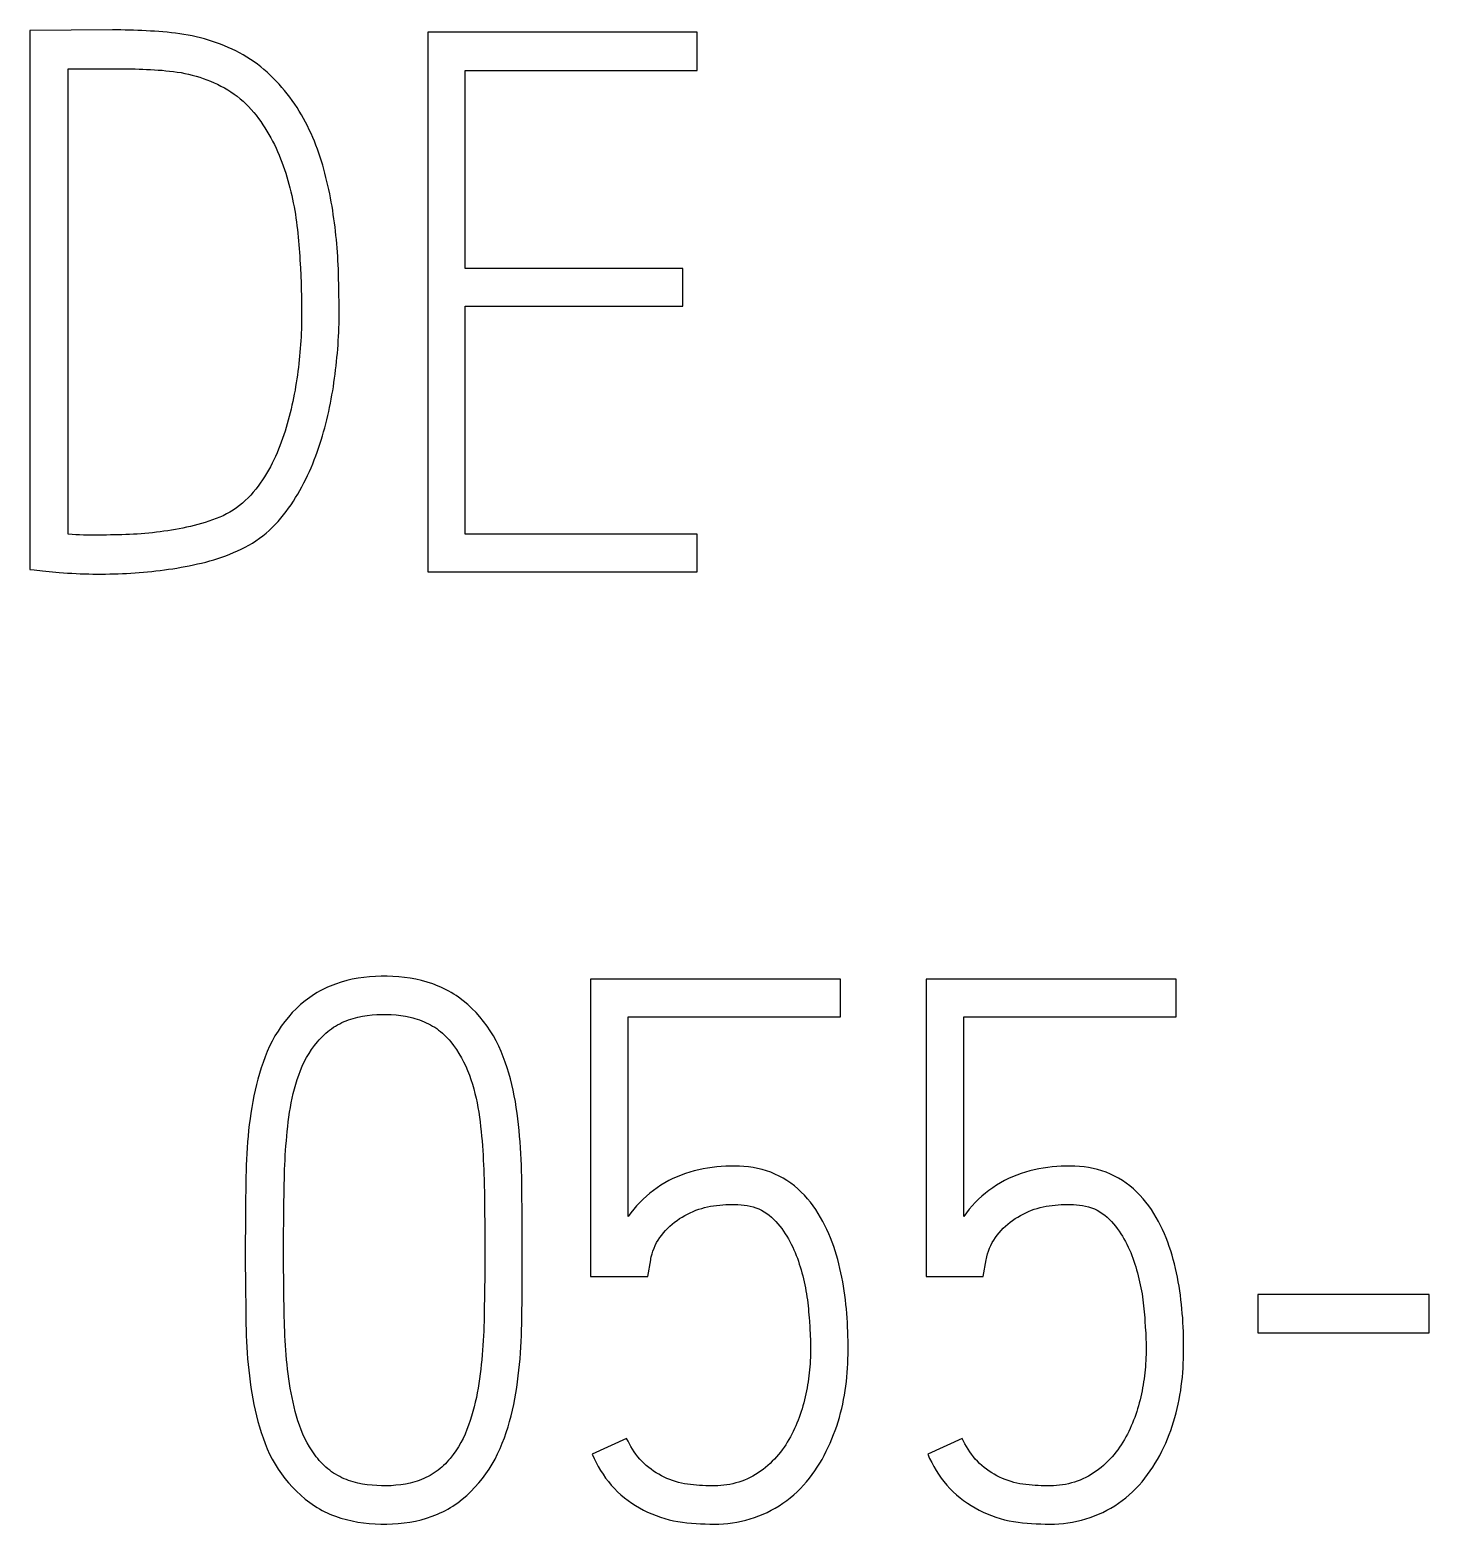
# Model space of a CAD drawing. Extents: x 0 to 594, y 0 to 420.
# Drawn here: x 434.81 to 439.98, y 292.21 to 297.73 of the extents above; entities that cross this region are included whole.
import ezdxf

# ---------------------------------------------------------------- set-up
doc = ezdxf.new("R2010")
doc.units = 0
doc.header["$LTSCALE"] = 32.67
doc.layers.add('15500_BACK_LABELING', color=7, linetype='CONTINUOUS')

msp = doc.modelspace()

# ---------------------------------------------------------------- linework, layer by layer
at = {"layer": '15500_BACK_LABELING', "color": 7, "linetype": 'CONTINUOUS'}
for p, q in [((435.1151, 297.7281), (434.81, 297.7253)), ((434.81, 297.7253), (434.81, 295.7336)), ((437.276, 297.7198), (436.2802, 297.7198)), ((436.2802, 297.7198), (436.2802, 295.7253)), ((437.276, 297.5783), (437.276, 297.7198)), ((434.9514, 297.5838), (435.1706, 297.5838)), ((434.9514, 295.864), (434.9514, 297.5838)), ((436.4189, 297.5783), (437.276, 297.5783)), ((436.4189, 296.846), (436.4189, 297.5783)), ((435.808, 296.8773), (435.8096, 296.849)), ((435.8096, 296.849), (435.8109, 296.8206)), ((435.8109, 296.8206), (435.8121, 296.7922)), ((437.2233, 296.846), (436.4189, 296.846)), ((437.2233, 296.7073), (437.2233, 296.846)), ((435.9516, 296.7821), (435.9508, 296.8132)), ((435.9522, 296.751), (435.9516, 296.7821)), ((436.4189, 296.7073), (437.2233, 296.7073)), ((436.4189, 295.864), (436.4189, 296.7073)), ((437.276, 295.864), (436.4189, 295.864)), ((437.276, 295.7253), (437.276, 295.864)), ((434.8565, 295.7291), (434.9185, 295.7234)), ((436.2802, 295.7253), (437.276, 295.7253)), ((437.8058, 294.2198), (436.8821, 294.2198)), ((436.8821, 294.2198), (436.8821, 293.1213)), ((437.8058, 294.0811), (437.8058, 294.2198)), ((439.0458, 294.2198), (438.122, 294.2198)), ((438.122, 294.2198), (438.122, 293.1213)), ((439.0458, 294.0811), (439.0458, 294.2198)), ((437.0208, 294.0811), (437.8058, 294.0811)), ((437.0208, 293.3432), (437.0208, 294.0811)), ((438.2607, 294.0811), (439.0458, 294.0811)), ((438.2607, 293.3432), (438.2607, 294.0811)), ((436.4887, 293.4628), (436.4894, 293.4273)), ((436.6283, 293.4253), (436.6277, 293.4683)), ((435.6072, 293.4039), (435.6065, 293.3395)), ((435.7486, 293.3919), (435.7492, 293.4273)), ((436.4894, 293.4273), (436.4899, 293.3919)), ((436.6291, 293.361), (436.6283, 293.4253)), ((435.7479, 293.3209), (435.7482, 293.3564)), ((435.7482, 293.3564), (435.7486, 293.3919)), ((436.4899, 293.3919), (436.4903, 293.3564)), ((436.4903, 293.3564), (436.4907, 293.3209)), ((436.6294, 293.3181), (436.6291, 293.361)), ((435.6062, 293.2966), (435.6061, 293.2537)), ((435.6065, 293.3395), (435.6062, 293.2966)), ((435.7476, 293.25), (435.7477, 293.2855)), ((435.7477, 293.2855), (435.7479, 293.3209)), ((436.4907, 293.3209), (436.4909, 293.2855)), ((436.4909, 293.2855), (436.491, 293.25)), ((436.6296, 293.2752), (436.6294, 293.3181)), ((435.6061, 293.2537), (435.6061, 293.159)), ((435.7476, 293.1841), (435.7476, 293.25)), ((436.491, 293.25), (436.491, 293.1841)), ((436.6297, 293.1804), (436.6296, 293.2752)), ((435.7477, 293.1488), (435.7476, 293.1841)), ((436.491, 293.1841), (436.4909, 293.1488)), ((436.6295, 293.1376), (436.6297, 293.1804)), ((437.0929, 293.1213), (437.104, 293.1823)), ((438.3329, 293.1213), (438.344, 293.1823)), ((435.6061, 293.159), (435.6063, 293.1162)), ((435.7479, 293.1134), (435.7477, 293.1488)), ((436.4909, 293.1488), (436.4906, 293.1134)), ((436.6293, 293.0949), (436.6295, 293.1376)), ((436.8821, 293.1213), (437.0929, 293.1213)), ((438.122, 293.1213), (438.3329, 293.1213)), ((435.6063, 293.1162), (435.6067, 293.0735)), ((435.6067, 293.0735), (435.6074, 293.0094)), ((435.7483, 293.0781), (435.7479, 293.1134)), ((435.7487, 293.0428), (435.7483, 293.0781)), ((436.4903, 293.0781), (436.4898, 293.0428)), ((436.4906, 293.1134), (436.4903, 293.0781)), ((436.6286, 293.0308), (436.6293, 293.0949)), ((435.6074, 293.0094), (435.6081, 292.9666)), ((435.7492, 293.0075), (435.7487, 293.0428)), ((436.4898, 293.0428), (436.4893, 293.0075)), ((439.9806, 293.0547), (439.3481, 293.0547)), ((439.3481, 293.0547), (439.3481, 292.9133)), ((439.9806, 292.9133), (439.9806, 293.0547)), ((435.75, 292.9722), (435.7492, 293.0075)), ((439.3481, 292.9133), (439.9806, 292.9133)), ((437.0152, 292.5221), (436.8876, 292.4639)), ((438.2552, 292.5221), (438.1276, 292.4639))]:
    msp.add_line(p, q, dxfattribs=at)
for points in [[(435.3636, 297.7137), (435.3482, 297.7158), (435.3327, 297.7176), (435.3172, 297.7192), (435.3017, 297.7206), (435.2862, 297.7218), (435.2707, 297.7229), (435.2551, 297.7238), (435.2396, 297.7247), (435.224, 297.7255), (435.2085, 297.7261), (435.1929, 297.7267), (435.1774, 297.7272), (435.1618, 297.7277), (435.1462, 297.728), (435.1307, 297.7281), (435.1151, 297.7281)], [(435.9508, 296.8132), (435.9503, 296.8288), (435.9498, 296.8444), (435.9491, 296.8599), (435.9483, 296.8755), (435.9474, 296.891), (435.9464, 296.9065), (435.9452, 296.9221), (435.9439, 296.9376), (435.9424, 296.9531), (435.9409, 296.9686), (435.9392, 296.984), (435.9375, 296.9995), (435.9355, 297.015), (435.9335, 297.0304), (435.9313, 297.0458), (435.9289, 297.0612), (435.9264, 297.0766), (435.9237, 297.0919), (435.9208, 297.1072), (435.9178, 297.1225), (435.9145, 297.1377), (435.9112, 297.1529), (435.9077, 297.1681), (435.904, 297.1832), (435.9002, 297.1983), (435.8962, 297.2133), (435.8919, 297.2283), (435.8875, 297.2432), (435.8828, 297.2581), (435.8779, 297.2729), (435.8727, 297.2875), (435.8672, 297.3021), (435.8614, 297.3166), (435.8553, 297.3309), (435.849, 297.3451), (435.8424, 297.3592), (435.8355, 297.3732), (435.8284, 297.3871), (435.821, 297.4008), (435.8133, 297.4143), (435.8053, 297.4277), (435.7971, 297.4409), (435.7885, 297.4539), (435.7796, 297.4667), (435.7704, 297.4792), (435.7609, 297.4916), (435.7511, 297.5037), (435.741, 297.5156), (435.7307, 297.5272), (435.7201, 297.5387), (435.7092, 297.5498), (435.6981, 297.5607), (435.6867, 297.5713), (435.675, 297.5816), (435.663, 297.5916), (435.6507, 297.6011), (435.6382, 297.6103), (435.6253, 297.6191), (435.6121, 297.6275), (435.5987, 297.6354), (435.5851, 297.643), (435.5713, 297.6501), (435.5572, 297.6569), (435.543, 297.6633), (435.5286, 297.6693), (435.5141, 297.6749), (435.4995, 297.6803), (435.4848, 297.6853), (435.4699, 297.69), (435.455, 297.6945), (435.44, 297.6985), (435.4248, 297.7022), (435.4096, 297.7056), (435.3944, 297.7086), (435.379, 297.7113), (435.3636, 297.7137)], [(435.1706, 297.5838), (435.1848, 297.5838), (435.199, 297.5836), (435.2132, 297.5833), (435.2273, 297.5828), (435.2415, 297.5823), (435.2557, 297.5816), (435.2699, 297.5807), (435.284, 297.5798), (435.2982, 297.5787), (435.3123, 297.5774), (435.3264, 297.576), (435.3405, 297.5743), (435.3546, 297.5724), (435.3686, 297.5701), (435.3825, 297.5675), (435.3964, 297.5645), (435.4102, 297.5611), (435.4239, 297.5573), (435.4374, 297.5531), (435.4509, 297.5486), (435.4642, 297.5437), (435.4774, 297.5385), (435.4905, 297.533), (435.5034, 297.527), (435.5161, 297.5207), (435.5286, 297.5139), (435.5409, 297.5067), (435.5529, 297.4991), (435.5647, 297.4911), (435.5761, 297.4827), (435.5872, 297.4738), (435.5979, 297.4645), (435.6082, 297.4547), (435.6183, 297.4446), (435.6279, 297.4342), (435.6372, 297.4234), (435.6461, 297.4124), (435.6547, 297.4011), (435.663, 297.3896), (435.671, 297.3778), (435.6787, 297.3659), (435.6861, 297.3538), (435.6933, 297.3415), (435.7003, 297.3292), (435.7069, 297.3166), (435.7134, 297.304), (435.7195, 297.2912), (435.7254, 297.2782), (435.731, 297.2652), (435.7363, 297.252), (435.7414, 297.2388), (435.7462, 297.2254), (435.7509, 297.212), (435.7553, 297.1985), (435.7594, 297.185), (435.7634, 297.1713), (435.7672, 297.1576), (435.7708, 297.1439), (435.7742, 297.1301), (435.7774, 297.1163), (435.7805, 297.1025), (435.7834, 297.0886), (435.7861, 297.0746), (435.7887, 297.0607), (435.791, 297.0467), (435.7932, 297.0326), (435.7952, 297.0186), (435.797, 297.0045), (435.7987, 296.9904), (435.8003, 296.9763), (435.8017, 296.9622), (435.803, 296.9481), (435.8042, 296.9339), (435.8052, 296.9198), (435.8063, 296.9056), (435.8072, 296.8915), (435.808, 296.8773)], [(435.8121, 296.7922), (435.813, 296.7639), (435.8134, 296.7497), (435.8137, 296.7355), (435.8139, 296.7213), (435.8141, 296.7071), (435.8141, 296.6929), (435.8141, 296.6788), (435.814, 296.6646), (435.8138, 296.6504), (435.8135, 296.6362), (435.8131, 296.622), (435.8126, 296.6078), (435.8119, 296.5936), (435.8111, 296.5795), (435.8102, 296.5653), (435.8091, 296.5512), (435.808, 296.537), (435.8067, 296.5229), (435.8053, 296.5088), (435.8038, 296.4946), (435.8021, 296.4805), (435.8004, 296.4665), (435.7985, 296.4524), (435.7965, 296.4383), (435.7944, 296.4243), (435.7921, 296.4103), (435.7897, 296.3963), (435.7871, 296.3824), (435.7844, 296.3684), (435.7816, 296.3545), (435.7785, 296.3407), (435.7753, 296.3268), (435.772, 296.313), (435.7685, 296.2993), (435.7648, 296.2856), (435.761, 296.2719), (435.757, 296.2583), (435.7528, 296.2447), (435.7484, 296.2312), (435.7438, 296.2178), (435.739, 296.2044), (435.734, 296.1912), (435.7288, 296.178), (435.7233, 296.1649), (435.7175, 296.1519), (435.7115, 296.1391), (435.7052, 296.1264), (435.6986, 296.1138), (435.6917, 296.1013), (435.6846, 296.0891), (435.6772, 296.0769), (435.6695, 296.065), (435.6615, 296.0533), (435.6531, 296.0418), (435.6445, 296.0306), (435.6354, 296.0196), (435.626, 296.009), (435.6162, 295.9987), (435.6061, 295.9888), (435.5955, 295.9793), (435.5845, 295.9703), (435.5732, 295.9617), (435.5615, 295.9536), (435.5494, 295.946), (435.5371, 295.9391), (435.5244, 295.9328), (435.5114, 295.9271), (435.4981, 295.9219), (435.4848, 295.917), (435.4714, 295.9123), (435.4579, 295.9079), (435.4443, 295.9038), (435.4307, 295.9), (435.4169, 295.8965), (435.4031, 295.8932), (435.3893, 295.89), (435.3754, 295.8871), (435.3615, 295.8843), (435.3475, 295.8817), (435.3336, 295.8793), (435.3195, 295.877), (435.3055, 295.875), (435.2914, 295.873), (435.2774, 295.8713), (435.2633, 295.8697), (435.2491, 295.8682), (435.235, 295.8669), (435.2209, 295.8658), (435.2067, 295.8649), (435.1925, 295.8641), (435.1784, 295.8634), (435.1642, 295.8628), (435.15, 295.8623), (435.1358, 295.8619), (435.1216, 295.8616), (435.1074, 295.8614), (435.0933, 295.8613), (435.0791, 295.8612)], [(434.9185, 295.7234), (434.934, 295.722), (434.9495, 295.7209), (434.965, 295.7198), (434.9806, 295.719), (434.9961, 295.7184), (435.0117, 295.7178), (435.0273, 295.7175), (435.0428, 295.7172), (435.0584, 295.717), (435.074, 295.717), (435.0895, 295.7171), (435.1051, 295.7173), (435.1207, 295.7177), (435.1362, 295.7182), (435.1518, 295.7188), (435.1673, 295.7196), (435.1829, 295.7205), (435.1984, 295.7214), (435.2139, 295.7226), (435.2295, 295.7238), (435.245, 295.7252), (435.2605, 295.7268), (435.2759, 295.7285), (435.2914, 295.7303), (435.3068, 295.7323), (435.3222, 295.7345), (435.3376, 295.7368), (435.353, 295.7393), (435.3684, 295.7419), (435.3837, 295.7448), (435.3989, 295.7478), (435.4142, 295.7509), (435.4294, 295.7543), (435.4446, 295.7578), (435.4597, 295.7615), (435.4747, 295.7655), (435.4897, 295.7698), (435.5046, 295.7744), (435.5193, 295.7793), (435.534, 295.7846), (435.5485, 295.7902), (435.5629, 295.7962), (435.5771, 295.8026), (435.5912, 295.8093), (435.605, 295.8164), (435.6187, 295.8239), (435.6321, 295.8318), (435.6452, 295.8402), (435.658, 295.8491), (435.6705, 295.8585), (435.6826, 295.8683), (435.6943, 295.8786), (435.7056, 295.8893), (435.7166, 295.9004), (435.7272, 295.9118), (435.7374, 295.9236), (435.7472, 295.9356), (435.7568, 295.948), (435.766, 295.9605), (435.7749, 295.9733), (435.7835, 295.9863), (435.7918, 295.9995), (435.7998, 296.0128), (435.8076, 296.0263), (435.8152, 296.0399), (435.8225, 296.0537), (435.8295, 296.0676), (435.8363, 296.0816), (435.8428, 296.0957), (435.849, 296.11), (435.855, 296.1244), (435.8608, 296.1389), (435.8663, 296.1534), (435.8716, 296.1681), (435.8767, 296.1828), (435.8816, 296.1976), (435.8863, 296.2124), (435.8908, 296.2273), (435.8951, 296.2423), (435.8993, 296.2573), (435.9033, 296.2723), (435.9071, 296.2874), (435.9107, 296.3026), (435.9142, 296.3177), (435.9175, 296.333), (435.9206, 296.3482), (435.9235, 296.3635), (435.9263, 296.3788), (435.9289, 296.3942), (435.9314, 296.4095), (435.9337, 296.4249), (435.9359, 296.4404), (435.9379, 296.4558), (435.9398, 296.4713), (435.9416, 296.4867), (435.9432, 296.5022), (435.9448, 296.5177), (435.9462, 296.5332), (435.9474, 296.5487), (435.9486, 296.5642), (435.9496, 296.5798), (435.9505, 296.5953), (435.9512, 296.6109), (435.9518, 296.6264), (435.9523, 296.642), (435.9526, 296.6576), (435.9528, 296.6731), (435.9528, 296.6887), (435.9528, 296.7043), (435.9527, 296.7198), (435.9522, 296.751)], [(435.0791, 295.8612), (435.0081, 295.8613), (434.9939, 295.8614), (434.9797, 295.8619), (434.9656, 295.8627), (434.9514, 295.864)], [(434.81, 295.7336), (434.8255, 295.7321), (434.8565, 295.7291)], [(436.6277, 293.4683), (436.6273, 293.4897), (436.6267, 293.5112), (436.6261, 293.5326), (436.6253, 293.554), (436.6243, 293.5755), (436.623, 293.5969), (436.6216, 293.6183), (436.6198, 293.6397), (436.6179, 293.6611), (436.6157, 293.6824), (436.6132, 293.7037), (436.6104, 293.725), (436.6074, 293.7462), (436.6039, 293.7674), (436.6001, 293.7885), (436.5958, 293.8095), (436.591, 293.8305), (436.5857, 293.8513), (436.5799, 293.8719), (436.5736, 293.8924), (436.5668, 293.9128), (436.5594, 293.9329), (436.5513, 293.9528), (436.5425, 293.9724), (436.533, 293.9916), (436.5226, 294.0104), (436.5114, 294.0287), (436.4993, 294.0465), (436.4865, 294.0637), (436.473, 294.0804), (436.4587, 294.0964), (436.4436, 294.1117), (436.4278, 294.1263), (436.4112, 294.1401), (436.394, 294.1529), (436.3851, 294.159), (436.376, 294.1649), (436.3669, 294.1705), (436.3575, 294.1758), (436.348, 294.1808), (436.3384, 294.1856), (436.3286, 294.1902), (436.3188, 294.1944), (436.2987, 294.2022), (436.2782, 294.209), (436.2575, 294.2147), (436.2365, 294.2196), (436.2154, 294.2235), (436.1941, 294.2265), (436.1728, 294.2287), (436.1513, 294.2301), (436.1298, 294.2308), (436.1083, 294.2308), (436.0868, 294.2301), (436.0653, 294.2286), (436.0439, 294.2264), (436.0227, 294.2234), (436.0015, 294.2195), (435.9806, 294.2146), (435.9598, 294.2088), (435.9394, 294.202), (435.9194, 294.1943), (435.9095, 294.19), (435.8997, 294.1854), (435.8901, 294.1806), (435.8806, 294.1756), (435.8713, 294.1702), (435.8621, 294.1646), (435.8531, 294.1588), (435.8442, 294.1527), (435.8269, 294.1398), (435.8104, 294.126), (435.7946, 294.1114), (435.7796, 294.0961), (435.7653, 294.08), (435.7518, 294.0634), (435.739, 294.0461), (435.7269, 294.0283), (435.7157, 294.01), (435.7053, 293.9912), (435.6958, 293.972), (435.687, 293.9524), (435.679, 293.9325), (435.6715, 293.9124), (435.6647, 293.892), (435.6583, 293.8716), (435.6524, 293.8509), (435.647, 293.8302), (435.642, 293.8093), (435.6375, 293.7883), (435.6335, 293.7672), (435.6298, 293.7461), (435.6265, 293.7249), (435.6235, 293.7036), (435.6208, 293.6823), (435.6184, 293.661), (435.6163, 293.6397), (435.6145, 293.6183), (435.6129, 293.5969), (435.6116, 293.5755), (435.6105, 293.554), (435.6097, 293.5326), (435.609, 293.5112), (435.6085, 293.4897), (435.6081, 293.4683), (435.6077, 293.4468), (435.6072, 293.4039)], [(435.7492, 293.4273), (435.7499, 293.4628), (435.7503, 293.4805), (435.7508, 293.4982), (435.7514, 293.516), (435.7521, 293.5337), (435.7529, 293.5514), (435.7539, 293.5691), (435.755, 293.5868), (435.7563, 293.6045), (435.7577, 293.6222), (435.7592, 293.6398), (435.7609, 293.6575), (435.7628, 293.6751), (435.7649, 293.6927), (435.7672, 293.7103), (435.7698, 293.7279), (435.7726, 293.7454), (435.7758, 293.7628), (435.7794, 293.7802), (435.7834, 293.7975), (435.7878, 293.8147), (435.7925, 293.8318), (435.7977, 293.8487), (435.8034, 293.8655), (435.8097, 293.8821), (435.8165, 293.8985), (435.8241, 293.9146), (435.8324, 293.9302), (435.8414, 293.9455), (435.8512, 293.9603), (435.8616, 293.9747), (435.8728, 293.9885), (435.8786, 293.9951), (435.8846, 294.0017), (435.8909, 294.008), (435.8973, 294.0142), (435.9039, 294.0202), (435.9106, 294.026), (435.9176, 294.0315), (435.9247, 294.0368), (435.932, 294.0419), (435.9395, 294.0467), (435.9472, 294.0512), (435.955, 294.0554), (435.963, 294.0594), (435.9711, 294.063), (435.9793, 294.0663), (435.9876, 294.0694), (435.9961, 294.0722), (436.0046, 294.0748), (436.0132, 294.0771), (436.0219, 294.0792), (436.0393, 294.0828), (436.0569, 294.0855), (436.0745, 294.0875), (436.0922, 294.0887), (436.11, 294.0893), (436.1277, 294.0893), (436.1455, 294.0887), (436.1632, 294.0875), (436.1809, 294.0855), (436.1984, 294.0827), (436.2158, 294.0791), (436.2245, 294.077), (436.233, 294.0746), (436.2415, 294.072), (436.25, 294.0692), (436.2583, 294.0661), (436.2665, 294.0627), (436.2747, 294.0591), (436.2827, 294.0552), (436.2905, 294.0511), (436.2983, 294.0466), (436.3058, 294.0419), (436.3132, 294.037), (436.3205, 294.0318), (436.3275, 294.0263), (436.3343, 294.0206), (436.3409, 294.0146), (436.3473, 294.0084), (436.3534, 294.002), (436.3593, 293.9954), (436.365, 293.9886), (436.3758, 293.9745), (436.386, 293.96), (436.3956, 293.945), (436.4046, 293.9297), (436.4129, 293.9141), (436.4205, 293.8981), (436.4276, 293.8818), (436.434, 293.8652), (436.4399, 293.8485), (436.4453, 293.8316), (436.4503, 293.8146), (436.4548, 293.7974), (436.4589, 293.7801), (436.4625, 293.7628), (436.4658, 293.7454), (436.4687, 293.7279), (436.4713, 293.7103), (436.4736, 293.6927), (436.4757, 293.6751), (436.4776, 293.6575), (436.4793, 293.6398), (436.4808, 293.6222), (436.4822, 293.6045), (436.4835, 293.5868), (436.4846, 293.5691), (436.4856, 293.5514), (436.4864, 293.5337), (436.4871, 293.516), (436.4877, 293.4982), (436.4882, 293.4805), (436.4887, 293.4628)], [(436.8876, 292.4639), (436.8949, 292.4487), (436.9025, 292.4337), (436.9105, 292.4189), (436.9191, 292.4044), (436.9281, 292.3901), (436.9376, 292.3763), (436.9478, 292.3628), (436.9585, 292.3499), (436.9699, 292.3374), (436.9818, 292.3255), (436.9943, 292.3142), (437.0072, 292.3035), (437.0206, 292.2933), (437.0344, 292.2835), (437.0484, 292.2743), (437.0628, 292.2656), (437.0776, 292.2574), (437.0927, 292.25), (437.1081, 292.2433), (437.1238, 292.2372), (437.1397, 292.2317), (437.1558, 292.2267), (437.172, 292.2223), (437.1884, 292.2184), (437.2049, 292.2152), (437.2215, 292.2126), (437.2382, 292.2107), (437.255, 292.2093), (437.2718, 292.2083), (437.2886, 292.2074), (437.3054, 292.2066), (437.3222, 292.2061), (437.3391, 292.2059), (437.3559, 292.2063), (437.3727, 292.2072), (437.3895, 292.2086), (437.4062, 292.2107), (437.4228, 292.2133), (437.4393, 292.2166), (437.4557, 292.2205), (437.4719, 292.225), (437.488, 292.2302), (437.5038, 292.236), (437.5194, 292.2423), (437.5347, 292.2493), (437.5497, 292.2569), (437.5645, 292.265), (437.5789, 292.2737), (437.5929, 292.283), (437.6066, 292.2929), (437.6199, 292.3032), (437.6327, 292.3141), (437.6452, 292.3255), (437.6571, 292.3373), (437.6687, 292.3496), (437.6797, 292.3623), (437.6904, 292.3753), (437.7006, 292.3887), (437.7104, 292.4024), (437.7197, 292.4164), (437.7286, 292.4307), (437.7371, 292.4452), (437.7452, 292.46), (437.7529, 292.475), (437.7602, 292.4901), (437.7672, 292.5055), (437.7737, 292.521), (437.78, 292.5366), (437.7858, 292.5524), (437.7913, 292.5683), (437.7965, 292.5843), (437.8012, 292.6005), (437.8057, 292.6167), (437.8098, 292.633), (437.8135, 292.6494), (437.8169, 292.6659), (437.8199, 292.6825), (437.8226, 292.6991), (437.825, 292.7158), (437.8271, 292.7325), (437.8288, 292.7492), (437.8302, 292.766), (437.8314, 292.7828), (437.8323, 292.7996), (437.8329, 292.8164), (437.8333, 292.8332), (437.8335, 292.85), (437.8336, 292.8669), (437.8334, 292.8837), (437.8331, 292.9005), (437.8326, 292.9174), (437.8319, 292.9342), (437.831, 292.951), (437.8299, 292.9678), (437.8287, 292.9846), (437.8272, 293.0014), (437.8255, 293.0181), (437.8236, 293.0348), (437.8215, 293.0516), (437.8191, 293.0682), (437.8165, 293.0849), (437.8137, 293.1015), (437.8106, 293.1181), (437.8073, 293.1346), (437.8036, 293.151), (437.7996, 293.1674), (437.7954, 293.1837), (437.7908, 293.1999), (437.7858, 293.216), (437.7805, 293.232), (437.7748, 293.2479), (437.7688, 293.2636), (437.7623, 293.2792), (437.7554, 293.2946), (437.7481, 293.3098), (437.7403, 293.3247), (437.7321, 293.3394), (437.7234, 293.3539), (437.7142, 293.3681), (437.7045, 293.3819), (437.6943, 293.3954), (437.6835, 293.4085), (437.6723, 293.421), (437.6604, 293.4331), (437.6481, 293.4446), (437.6352, 293.4555), (437.6217, 293.4657), (437.6077, 293.4753), (437.5933, 293.4841), (437.5784, 293.4922), (437.5632, 293.4995), (437.5475, 293.506), (437.5316, 293.5116), (437.5154, 293.5163), (437.499, 293.5202), (437.4824, 293.5234), (437.4657, 293.5258), (437.4488, 293.5275), (437.432, 293.5286), (437.4151, 293.5291), (437.3982, 293.529), (437.3814, 293.5284), (437.3646, 293.5274), (437.3479, 293.526), (437.3311, 293.5241), (437.3145, 293.5218), (437.2979, 293.5189), (437.2814, 293.5154), (437.2651, 293.5114), (437.2489, 293.5069), (437.2328, 293.5018), (437.217, 293.4961), (437.2014, 293.4899), (437.186, 293.483), (437.171, 293.4754), (437.1563, 293.4672), (437.1419, 293.4585), (437.1279, 293.4492), (437.1142, 293.4394), (437.1009, 293.4291), (437.0881, 293.4182), (437.0757, 293.4068), (437.0637, 293.395), (437.0522, 293.3827), (437.0412, 293.37), (437.0307, 293.3568), (437.0208, 293.3432)], [(438.1276, 292.4639), (438.1348, 292.4487), (438.1424, 292.4337), (438.1505, 292.4189), (438.159, 292.4044), (438.168, 292.3901), (438.1776, 292.3763), (438.1877, 292.3628), (438.1985, 292.3499), (438.2098, 292.3374), (438.2218, 292.3255), (438.2342, 292.3142), (438.2472, 292.3035), (438.2605, 292.2933), (438.2743, 292.2835), (438.2884, 292.2743), (438.3028, 292.2656), (438.3175, 292.2574), (438.3326, 292.25), (438.348, 292.2433), (438.3637, 292.2372), (438.3796, 292.2317), (438.3957, 292.2267), (438.4119, 292.2223), (438.4283, 292.2184), (438.4448, 292.2152), (438.4615, 292.2126), (438.4782, 292.2107), (438.495, 292.2093), (438.5117, 292.2083), (438.5285, 292.2074), (438.5454, 292.2066), (438.5622, 292.2061), (438.579, 292.2059), (438.5958, 292.2063), (438.6126, 292.2072), (438.6294, 292.2086), (438.6461, 292.2107), (438.6628, 292.2133), (438.6793, 292.2166), (438.6957, 292.2205), (438.7119, 292.225), (438.7279, 292.2302), (438.7437, 292.236), (438.7593, 292.2423), (438.7746, 292.2493), (438.7897, 292.2569), (438.8044, 292.265), (438.8188, 292.2737), (438.8329, 292.283), (438.8466, 292.2929), (438.8598, 292.3032), (438.8727, 292.3141), (438.8851, 292.3255), (438.8971, 292.3373), (438.9086, 292.3496), (438.9197, 292.3623), (438.9303, 292.3753), (438.9405, 292.3887), (438.9503, 292.4024), (438.9596, 292.4164), (438.9686, 292.4307), (438.9771, 292.4452), (438.9852, 292.46), (438.9929, 292.475), (439.0002, 292.4901), (439.0071, 292.5055), (439.0137, 292.521), (439.0199, 292.5366), (439.0258, 292.5524), (439.0313, 292.5683), (439.0364, 292.5843), (439.0412, 292.6005), (439.0456, 292.6167), (439.0497, 292.633), (439.0534, 292.6494), (439.0568, 292.6659), (439.0599, 292.6825), (439.0626, 292.6991), (439.0649, 292.7158), (439.067, 292.7325), (439.0687, 292.7492), (439.0702, 292.766), (439.0713, 292.7828), (439.0722, 292.7996), (439.0728, 292.8164), (439.0733, 292.8332), (439.0735, 292.85), (439.0735, 292.8669), (439.0734, 292.8837), (439.0731, 292.9005), (439.0726, 292.9174), (439.0719, 292.9342), (439.071, 292.951), (439.0699, 292.9678), (439.0686, 292.9846), (439.0671, 293.0014), (439.0654, 293.0181), (439.0635, 293.0348), (439.0614, 293.0516), (439.0591, 293.0682), (439.0565, 293.0849), (439.0536, 293.1015), (439.0506, 293.1181), (439.0472, 293.1346), (439.0435, 293.151), (439.0396, 293.1674), (439.0353, 293.1837), (439.0307, 293.1999), (439.0258, 293.216), (439.0205, 293.232), (439.0148, 293.2479), (439.0087, 293.2636), (439.0022, 293.2792), (438.9953, 293.2946), (438.988, 293.3098), (438.9803, 293.3247), (438.972, 293.3394), (438.9633, 293.3539), (438.9541, 293.3681), (438.9444, 293.3819), (438.9342, 293.3954), (438.9235, 293.4085), (438.9122, 293.421), (438.9004, 293.4331), (438.888, 293.4446), (438.8751, 293.4555), (438.8617, 293.4657), (438.8477, 293.4753), (438.8332, 293.4841), (438.8184, 293.4922), (438.8031, 293.4995), (438.7875, 293.506), (438.7716, 293.5116), (438.7554, 293.5163), (438.7389, 293.5202), (438.7223, 293.5234), (438.7056, 293.5258), (438.6888, 293.5275), (438.6719, 293.5286), (438.655, 293.5291), (438.6382, 293.529), (438.6214, 293.5284), (438.6046, 293.5274), (438.5878, 293.526), (438.5711, 293.5241), (438.5544, 293.5218), (438.5378, 293.5189), (438.5214, 293.5154), (438.505, 293.5114), (438.4888, 293.5069), (438.4728, 293.5018), (438.4569, 293.4961), (438.4413, 293.4899), (438.426, 293.483), (438.4109, 293.4754), (438.3962, 293.4672), (438.3819, 293.4585), (438.3678, 293.4492), (438.3541, 293.4394), (438.3409, 293.4291), (438.328, 293.4182), (438.3156, 293.4068), (438.3037, 293.395), (438.2921, 293.3827), (438.2811, 293.37), (438.2706, 293.3568), (438.2607, 293.3432)], [(437.104, 293.1823), (437.1047, 293.1879), (437.1059, 293.1934), (437.1091, 293.2043), (437.1125, 293.215), (437.1163, 293.2256), (437.1207, 293.236), (437.1259, 293.2461), (437.1317, 293.2557), (437.138, 293.2651), (437.1447, 293.2742), (437.1517, 293.283), (437.1591, 293.2915), (437.1669, 293.2997), (437.175, 293.3075), (437.1835, 293.3149), (437.1924, 293.3219), (437.2015, 293.3285), (437.2109, 293.3348), (437.2205, 293.3408), (437.2303, 293.3464), (437.2402, 293.3518), (437.2503, 293.3568), (437.2606, 293.3615), (437.2711, 293.3657), (437.2817, 293.3695), (437.2925, 293.3729), (437.3034, 293.3758), (437.3144, 293.3783), (437.3254, 293.3805), (437.3366, 293.3823), (437.3478, 293.3838), (437.359, 293.3851), (437.3702, 293.3861), (437.3815, 293.3869), (437.3927, 293.3874), (437.404, 293.3876), (437.4153, 293.3876), (437.4266, 293.3872), (437.4379, 293.3864), (437.4491, 293.3852), (437.4603, 293.3835), (437.4714, 293.3813), (437.4823, 293.3784), (437.4931, 293.3748), (437.5036, 293.3706), (437.5138, 293.3657), (437.5237, 293.3602), (437.5331, 293.354), (437.5421, 293.3472), (437.5508, 293.3399), (437.559, 293.3321), (437.5669, 293.324), (437.5744, 293.3155), (437.5815, 293.3068), (437.5883, 293.2978), (437.5948, 293.2886), (437.6011, 293.2792), (437.6072, 293.2697), (437.6129, 293.26), (437.6185, 293.2501), (437.6237, 293.2401), (437.6287, 293.23), (437.6334, 293.2198), (437.6378, 293.2094), (437.642, 293.1989), (437.646, 293.1883), (437.6497, 293.1777), (437.6533, 293.167), (437.6566, 293.1562), (437.6598, 293.1454), (437.6629, 293.1345), (437.6657, 293.1236), (437.6684, 293.1127), (437.671, 293.1017), (437.6734, 293.0907), (437.6757, 293.0796), (437.6777, 293.0685), (437.6796, 293.0574), (437.6813, 293.0462), (437.6829, 293.0351), (437.6843, 293.0239), (437.6856, 293.0127), (437.6867, 293.0015), (437.6878, 292.9902), (437.6888, 292.979), (437.6896, 292.9677), (437.6905, 292.9565)], [(438.344, 293.1823), (438.3447, 293.1879), (438.3459, 293.1934), (438.349, 293.2043), (438.3524, 293.215), (438.3562, 293.2256), (438.3607, 293.236), (438.3658, 293.2461), (438.3716, 293.2557), (438.3779, 293.2651), (438.3846, 293.2742), (438.3917, 293.283), (438.3991, 293.2915), (438.4068, 293.2997), (438.415, 293.3075), (438.4235, 293.3149), (438.4323, 293.3219), (438.4415, 293.3285), (438.4509, 293.3348), (438.4605, 293.3408), (438.4702, 293.3464), (438.4801, 293.3518), (438.4902, 293.3568), (438.5005, 293.3615), (438.511, 293.3657), (438.5216, 293.3695), (438.5324, 293.3729), (438.5433, 293.3758), (438.5543, 293.3783), (438.5654, 293.3805), (438.5765, 293.3823), (438.5877, 293.3838), (438.5989, 293.3851), (438.6102, 293.3861), (438.6214, 293.3869), (438.6327, 293.3874), (438.644, 293.3876), (438.6553, 293.3876), (438.6666, 293.3872), (438.6779, 293.3864), (438.6891, 293.3852), (438.7003, 293.3835), (438.7113, 293.3813), (438.7223, 293.3784), (438.733, 293.3748), (438.7435, 293.3706), (438.7537, 293.3657), (438.7636, 293.3602), (438.773, 293.354), (438.7821, 293.3472), (438.7907, 293.3399), (438.799, 293.3321), (438.8068, 293.324), (438.8143, 293.3155), (438.8214, 293.3068), (438.8282, 293.2978), (438.8348, 293.2886), (438.8411, 293.2792), (438.8471, 293.2697), (438.8529, 293.26), (438.8584, 293.2501), (438.8637, 293.2401), (438.8686, 293.23), (438.8733, 293.2198), (438.8778, 293.2094), (438.882, 293.1989), (438.8859, 293.1883), (438.8897, 293.1777), (438.8932, 293.167), (438.8966, 293.1562), (438.8998, 293.1454), (438.9028, 293.1345), (438.9057, 293.1236), (438.9084, 293.1127), (438.9109, 293.1017), (438.9134, 293.0907), (438.9156, 293.0796), (438.9177, 293.0685), (438.9196, 293.0574), (438.9213, 293.0462), (438.9228, 293.0351), (438.9242, 293.0239), (438.9255, 293.0127), (438.9267, 293.0015), (438.9277, 292.9902), (438.9287, 292.979), (438.9296, 292.9677), (438.9304, 292.9565)], [(435.6081, 292.9666), (435.6085, 292.9453), (435.609, 292.9239), (435.6097, 292.9025), (435.6106, 292.8812), (435.6116, 292.8598), (435.6129, 292.8385), (435.6145, 292.8172), (435.6164, 292.7959), (435.6185, 292.7746), (435.6209, 292.7534), (435.6236, 292.7322), (435.6266, 292.711), (435.6299, 292.6899), (435.6336, 292.6688), (435.6376, 292.6478), (435.6421, 292.6269), (435.6471, 292.6061), (435.6525, 292.5855), (435.6584, 292.5649), (435.6647, 292.5445), (435.6716, 292.5242), (435.679, 292.5042), (435.687, 292.4844), (435.6958, 292.4649), (435.7054, 292.4458), (435.7158, 292.4271), (435.7272, 292.4089), (435.7393, 292.3913), (435.7523, 292.3744), (435.7661, 292.358), (435.7805, 292.3422), (435.7956, 292.3271), (435.8114, 292.3125), (435.8277, 292.2986), (435.8447, 292.2854), (435.8534, 292.2792), (435.8622, 292.2732), (435.8713, 292.2675), (435.8805, 292.262), (435.8898, 292.2568), (435.8994, 292.2519), (435.909, 292.2473), (435.9188, 292.243), (435.9287, 292.2389), (435.9388, 292.2351), (435.9591, 292.2283), (435.9798, 292.2224), (436.0007, 292.2176), (436.0217, 292.2136), (436.0429, 292.2105), (436.0642, 292.2082), (436.0855, 292.2067), (436.1069, 292.206), (436.1284, 292.206), (436.1498, 292.2066), (436.1712, 292.208), (436.1925, 292.2102), (436.2137, 292.2133), (436.2347, 292.2172), (436.2556, 292.2221), (436.2762, 292.2279), (436.2966, 292.2347), (436.3165, 292.2426), (436.3263, 292.247), (436.336, 292.2516), (436.3455, 292.2565), (436.3549, 292.2616), (436.3641, 292.2671), (436.3732, 292.2728), (436.3821, 292.2787), (436.3908, 292.2849), (436.4078, 292.298), (436.4241, 292.312), (436.4397, 292.3267), (436.4546, 292.342), (436.4688, 292.358), (436.4823, 292.3746), (436.4951, 292.3918), (436.5071, 292.4094), (436.5184, 292.4276), (436.5288, 292.4463), (436.5385, 292.4653), (436.5475, 292.4848), (436.5557, 292.5045), (436.5633, 292.5245), (436.5704, 292.5447), (436.5769, 292.565), (436.5829, 292.5855), (436.5885, 292.6062), (436.5935, 292.627), (436.5981, 292.6478), (436.6022, 292.6688), (436.6058, 292.6899), (436.6092, 292.711), (436.6122, 292.7322), (436.6148, 292.7534), (436.6172, 292.7746), (436.6194, 292.7959), (436.6212, 292.8172), (436.6228, 292.8385), (436.6241, 292.8598), (436.6252, 292.8812), (436.6261, 292.9025), (436.6267, 292.9239), (436.6273, 292.9453), (436.6277, 292.9666), (436.628, 292.988), (436.6286, 293.0308)], [(436.4893, 293.0075), (436.4886, 292.9722), (436.4881, 292.9545), (436.4876, 292.9369), (436.4869, 292.9192), (436.4862, 292.9016), (436.4852, 292.8839), (436.4842, 292.8663), (436.4829, 292.8487), (436.4815, 292.8311), (436.4799, 292.8135), (436.4782, 292.7959), (436.4763, 292.7784), (436.4742, 292.7608), (436.4718, 292.7433), (436.4693, 292.7258), (436.4664, 292.7084), (436.4633, 292.691), (436.4598, 292.6737), (436.456, 292.6565), (436.4518, 292.6393), (436.4472, 292.6222), (436.4423, 292.6053), (436.437, 292.5884), (436.4312, 292.5717), (436.4249, 292.5552), (436.4181, 292.5389), (436.4106, 292.5229), (436.4025, 292.5072), (436.3936, 292.4919), (436.384, 292.4771), (436.3738, 292.4627), (436.3629, 292.4487), (436.3572, 292.442), (436.3513, 292.4354), (436.3452, 292.429), (436.3389, 292.4228), (436.3324, 292.4168), (436.3256, 292.4111), (436.3187, 292.4055), (436.3116, 292.4002), (436.3043, 292.3952), (436.2969, 292.3904), (436.2893, 292.3859), (436.2815, 292.3816), (436.2736, 292.3777), (436.2655, 292.374), (436.2573, 292.3706), (436.249, 292.3675), (436.2406, 292.3647), (436.2322, 292.362), (436.2236, 292.3597), (436.215, 292.3576), (436.1977, 292.354), (436.1802, 292.3512), (436.1626, 292.3493), (436.145, 292.348), (436.1273, 292.3474), (436.1096, 292.3474), (436.0919, 292.3481), (436.0743, 292.3493), (436.0567, 292.3513), (436.0392, 292.354), (436.0219, 292.3576), (436.0133, 292.3597), (436.0047, 292.362), (435.9962, 292.3645), (435.9878, 292.3674), (435.9795, 292.3704), (435.9713, 292.3738), (435.9632, 292.3774), (435.9553, 292.3813), (435.9475, 292.3854), (435.9398, 292.3899), (435.9323, 292.3946), (435.925, 292.3996), (435.9179, 292.4049), (435.9109, 292.4104), (435.9042, 292.4162), (435.8976, 292.4221), (435.8913, 292.4283), (435.8852, 292.4347), (435.8793, 292.4412), (435.8735, 292.448), (435.868, 292.4549), (435.8626, 292.4619), (435.8525, 292.4763), (435.843, 292.4913), (435.8342, 292.5066), (435.8262, 292.5223), (435.8189, 292.5384), (435.8123, 292.5548), (435.8062, 292.5714), (435.8007, 292.5882), (435.7955, 292.6051), (435.7908, 292.6221), (435.7864, 292.6392), (435.7823, 292.6564), (435.7786, 292.6737), (435.7752, 292.691), (435.7721, 292.7084), (435.7692, 292.7258), (435.7667, 292.7433), (435.7644, 292.7608), (435.7623, 292.7784), (435.7603, 292.7959), (435.7586, 292.8135), (435.757, 292.8311), (435.7556, 292.8487), (435.7544, 292.8663), (435.7533, 292.8839), (435.7524, 292.9016), (435.7516, 292.9192), (435.751, 292.9369), (435.7504, 292.9545), (435.75, 292.9722)], [(437.6905, 292.9565), (437.692, 292.934), (437.6926, 292.9227), (437.6932, 292.9115), (437.6938, 292.9002), (437.6942, 292.8889), (437.6945, 292.8777), (437.6948, 292.8664), (437.6949, 292.8551), (437.6948, 292.8438), (437.6946, 292.8325), (437.6943, 292.8213), (437.6938, 292.81), (437.6931, 292.7987), (437.6923, 292.7875), (437.6913, 292.7762), (437.6902, 292.765), (437.6889, 292.7538), (437.6874, 292.7426), (437.6858, 292.7315), (437.684, 292.7203), (437.682, 292.7092), (437.6798, 292.6982), (437.6775, 292.6871), (437.675, 292.6761), (437.6724, 292.6651), (437.6695, 292.6542), (437.6665, 292.6434), (437.6633, 292.6325), (437.6599, 292.6218), (437.6564, 292.6111), (437.6526, 292.6004), (437.6486, 292.5899), (437.6444, 292.5794), (437.64, 292.569), (437.6354, 292.5587), (437.6305, 292.5485), (437.6255, 292.5384), (437.6202, 292.5285), (437.6147, 292.5186), (437.6089, 292.5089), (437.6029, 292.4994), (437.5967, 292.49), (437.5902, 292.4808), (437.5834, 292.4717), (437.5763, 292.4629), (437.569, 292.4544), (437.5614, 292.446), (437.5535, 292.438), (437.5453, 292.4301), (437.5369, 292.4226), (437.5283, 292.4153), (437.5194, 292.4083), (437.5103, 292.4017), (437.501, 292.3953), (437.4914, 292.3893), (437.4817, 292.3836), (437.4717, 292.3783), (437.4616, 292.3734), (437.4512, 292.3688), (437.4407, 292.3648), (437.43, 292.3611), (437.4192, 292.3579), (437.4082, 292.3552), (437.3971, 292.3529), (437.386, 292.351), (437.3748, 292.3495), (437.3636, 292.3485), (437.3523, 292.3478), (437.341, 292.3474), (437.3297, 292.3474), (437.3185, 292.3475), (437.3072, 292.3479), (437.2959, 292.3485), (437.2847, 292.3491), (437.2734, 292.3499), (437.2622, 292.3509), (437.251, 292.3521), (437.2398, 292.3535), (437.2286, 292.3553), (437.2175, 292.3574), (437.2066, 292.36), (437.1957, 292.363), (437.185, 292.3665), (437.1744, 292.3703), (437.1639, 292.3746), (437.1537, 292.3793), (437.1436, 292.3844), (437.1337, 292.3899), (437.1241, 292.3958), (437.1147, 292.402), (437.1055, 292.4086), (437.0966, 292.4154), (437.0879, 292.4226), (437.0795, 292.4302), (437.0714, 292.4381), (437.0637, 292.4463), (437.0564, 292.4549), (437.0495, 292.4639), (437.043, 292.4731), (437.0368, 292.4825), (437.031, 292.4922), (437.0255, 292.502), (437.0202, 292.512), (437.0152, 292.5221)], [(438.9304, 292.9565), (438.9319, 292.934), (438.9326, 292.9227), (438.9332, 292.9115), (438.9337, 292.9002), (438.9341, 292.8889), (438.9345, 292.8777), (438.9347, 292.8664), (438.9348, 292.8551), (438.9348, 292.8438), (438.9346, 292.8325), (438.9342, 292.8213), (438.9337, 292.81), (438.9331, 292.7987), (438.9323, 292.7875), (438.9313, 292.7762), (438.9301, 292.765), (438.9288, 292.7538), (438.9274, 292.7426), (438.9257, 292.7315), (438.9239, 292.7203), (438.9219, 292.7092), (438.9198, 292.6982), (438.9175, 292.6871), (438.915, 292.6761), (438.9123, 292.6651), (438.9095, 292.6542), (438.9065, 292.6434), (438.9033, 292.6325), (438.8999, 292.6218), (438.8963, 292.6111), (438.8925, 292.6004), (438.8885, 292.5899), (438.8843, 292.5794), (438.8799, 292.569), (438.8753, 292.5587), (438.8705, 292.5485), (438.8654, 292.5384), (438.8602, 292.5285), (438.8546, 292.5186), (438.8489, 292.5089), (438.8429, 292.4994), (438.8366, 292.49), (438.8301, 292.4808), (438.8233, 292.4717), (438.8163, 292.4629), (438.8089, 292.4544), (438.8013, 292.446), (438.7934, 292.438), (438.7853, 292.4301), (438.7769, 292.4226), (438.7682, 292.4153), (438.7594, 292.4083), (438.7503, 292.4017), (438.7409, 292.3953), (438.7314, 292.3893), (438.7216, 292.3836), (438.7117, 292.3783), (438.7015, 292.3734), (438.6912, 292.3688), (438.6806, 292.3648), (438.6699, 292.3611), (438.6591, 292.3579), (438.6481, 292.3552), (438.6371, 292.3529), (438.626, 292.351), (438.6148, 292.3495), (438.6035, 292.3485), (438.5922, 292.3478), (438.581, 292.3474), (438.5697, 292.3474), (438.5584, 292.3475), (438.5471, 292.3479), (438.5359, 292.3485), (438.5246, 292.3491), (438.5134, 292.3499), (438.5021, 292.3509), (438.4909, 292.3521), (438.4797, 292.3535), (438.4686, 292.3553), (438.4575, 292.3574), (438.4465, 292.36), (438.4356, 292.363), (438.4249, 292.3665), (438.4143, 292.3703), (438.4039, 292.3746), (438.3936, 292.3793), (438.3835, 292.3844), (438.3737, 292.3899), (438.3641, 292.3958), (438.3546, 292.402), (438.3455, 292.4086), (438.3365, 292.4154), (438.3278, 292.4226), (438.3194, 292.4302), (438.3114, 292.4381), (438.3037, 292.4463), (438.2964, 292.4549), (438.2895, 292.4639), (438.283, 292.4731), (438.2768, 292.4825), (438.271, 292.4922), (438.2654, 292.502), (438.2602, 292.512), (438.2552, 292.5221)]]:
    msp.add_lwpolyline(points, dxfattribs=at)

doc.saveas('drawing.dxf')
